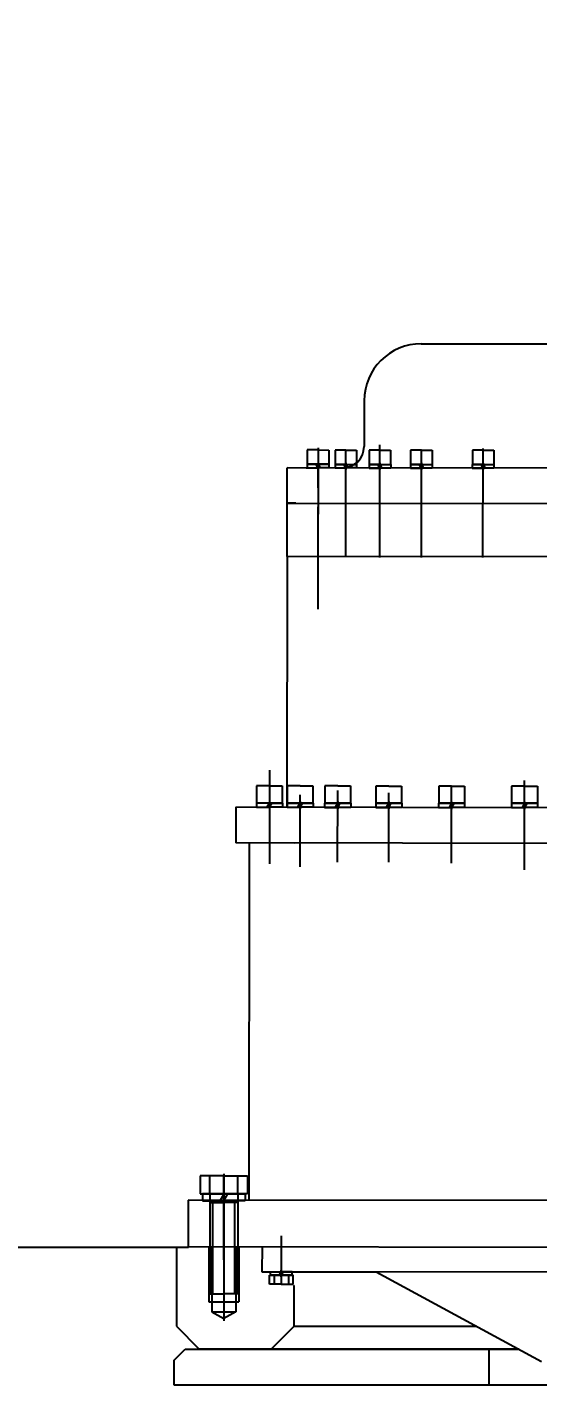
# Model space of a CAD drawing. Header units: millimetres. Extents: x 0 to 21000, y -315 to 14850.
# Drawn here: x 4672 to 5387, y 6046 to 7947 of the extents above; entities that cross this region are included whole.
import ezdxf

# ---------------------------------------------------------------- set-up
doc = ezdxf.new("R2010")
doc.units = ezdxf.units.MM
doc.header["$LTSCALE"] = 500
doc.linetypes.add('F', pattern=[0.75, 0.5, -0.25])
doc.linetypes.add('G', pattern=[2, 1.25, -0.25, 0.25, -0.25])
for name, color, linetype in [('01', 7, 'Continuous'), ('02', 1, 'Continuous'), ('04', 2, 'F'), ('05', 142, 'G'), ('08', 1, 'Continuous')]:
    doc.layers.add(name, color=color, linetype=linetype)
doc.styles.get("Standard").update_dxf_attribs({"font": 'isocp', "width": 0.707, "bigfont": 'intecad.shx'})
doc.dimstyles.new('INTE', dxfattribs={"dimscale": 50, "dimtxt": 3.5, "dimasz": 3, "dimexe": 3, "dimexo": 0, "dimgap": 1, "dimtad": 1, "dimdec": 0, "dimdsep": 46, "dimtxsty": 'Standard', "dimcen": 0, "dimclrd": 1, "dimclre": 1, "dimclrt": 3, "dimaunit": 1, "dimadec": 0, "dimazin": 0, "dimtfac": 1, "dimtmove": 0, "dimatfit": 0, "dimfxl": 1, "dimarcsym": 0})

# ---------------------------------------------------------------- blocks, each defined once
blk = doc.blocks.new('*U19')
at = {"layer": '01'}
for p, q in [((-25, 0), (-25, 33.2)), ((-25, 33.2), (0, 33.2)), ((0, 19.5), (-25, 19.5)), ((0, 33.2), (0, 0)), ((0, 19.5), (140, 19.5)), ((12, 19.5), (12, 0)), ((140, 19.5), (140, 0)), ((-25, 0), (-25, -33.2)), ((0, -33.2), (0, 0)), ((12, -19.5), (12, 0)), ((140, -19.5), (140, 0)), ((0, -19.5), (-25, -19.5)), ((-25, -33.2), (0, -33.2)), ((0, -19.5), (140, -19.5))]:
    blk.add_line(p, q, dxfattribs=at)
at = {"layer": '02'}
for p, q in [((140, 15.6), (12, 15.6)), ((140, -15.6), (12, -15.6))]:
    blk.add_line(p, q, dxfattribs=at)
at = {"layer": '05'}
blk.add_line((-28.1, 0), (143.5, 0), dxfattribs=at)
blk = doc.blocks.new('*U20')
at = {"layer": '01'}
for p, q in [((-29.7, 10), (-29.7, 0)), ((0, 10), (-29.7, 10)), ((-29.7, 0), (0, 0)), ((0, 0), (-5.8, 10)), ((0, 10), (5.8, 0)), ((0, 10), (29.7, 10)), ((29.7, 0), (0, 0)), ((29.7, 10), (29.7, 0))]:
    blk.add_line(p, q, dxfattribs=at)
at = {"layer": '05'}
blk.add_line((0, 12.1), (0, -2.1), dxfattribs=at)
blk = doc.blocks.new('*U49')
at = {"layer": '01'}
for p, q in [((-15.1, 5), (-15.1, 0)), ((0, 5), (-15.1, 5)), ((-15.1, 0), (0, 0)), ((0, 0), (-2.9, 5)), ((0, 5), (2.9, 0)), ((0, 5), (15.1, 5)), ((15.1, 0), (0, 0)), ((15.1, 5), (15.1, 0))]:
    blk.add_line(p, q, dxfattribs=at)
at = {"layer": '05'}
blk.add_line((0, 7.1), (0, -2.1), dxfattribs=at)
blk = doc.blocks.new('*U51')
at = {"layer": '01'}
for p, q in [((-18.3, 6), (-18.3, 0)), ((0, 6), (-18.3, 6)), ((-18.3, 0), (0, 0)), ((0, 0), (-3.5, 6)), ((0, 6), (3.5, 0)), ((0, 6), (18.3, 6)), ((18.3, 0), (0, 0)), ((18.3, 6), (18.3, 0))]:
    blk.add_line(p, q, dxfattribs=at)
at = {"layer": '05'}
blk.add_line((0, 8.1), (0, -2.1), dxfattribs=at)
blk = doc.blocks.new('*U50')
at = {"layer": '01'}
for p, q in [((-15.1, 5), (-15.1, 0)), ((0, 5), (-15.1, 5)), ((-15.1, 0), (0, 0)), ((0, 0), (-2.9, 5)), ((0, 5), (2.9, 0)), ((0, 5), (15.1, 5)), ((15.1, 0), (0, 0)), ((15.1, 5), (15.1, 0))]:
    blk.add_line(p, q, dxfattribs=at)
at = {"layer": '05'}
blk.add_line((0, 7.1), (0, -2.1), dxfattribs=at)
blk = doc.blocks.new('*D79')
at = {"layer": '08', "color": 1, "lineweight": -2}
for p, q in [((4880.6, 11497), (3848.3, 11497)), ((3998.3, 11347), (3998.3, 6388.8)), ((4880.6, 6238.8), (3848.3, 6238.8))]:
    blk.add_line(p, q, dxfattribs=at)
at = {"layer": '08', "color": 1}
for points in [[(3973.3, 11347), (4023.3, 11347), (3998.3, 11497)], [(3973.3, 6388.8), (4023.3, 6388.8), (3998.3, 6238.8)]]:
    blk.add_solid(points, dxfattribs=at)
at = {"layer": 'Defpoints', "color": 0}
for p in [(4880.6, 11497), (3998.3, 6238.8), (4880.6, 6238.8)]:
    blk.add_point(p, dxfattribs=at)
at = {"layer": '08', "color": 3, "insert": (3860.8, 8867.9), "char_height": 175, "attachment_point": 5, "rotation": 90}
blk.add_mtext('5258', dxfattribs=at)

msp = doc.modelspace()

# ---------------------------------------------------------------- linework, layer by layer
for p, q in [((4880.6, 6238.8), (4880.6, 6128.4)), ((4880.6, 6128.4), (4912.6, 6096.4)), ((4877.1, 6080.4), (4893.1, 6096.4)), ((4877.1, 6080.4), (4877.1, 6046.4)), ((4893.1, 6096.4), (5360, 6096.4)), ((5360, 6096.4), (4912.6, 6096.4)), ((4877.1, 6046.4), (5725.1, 6046.4))]:
    msp.add_line(p, q)
at = {"layer": '01'}
for p, q in [((5223.3, 7503.5), (6486.8, 7501.8)), ((5143.6, 7423.6), (5143.5, 7359.6)), ((5064, 7354.8), (5064, 7334.8)), ((5079, 7354.8), (5064, 7354.8)), ((5079, 7354.8), (5094, 7354.7)), ((5094, 7354.7), (5094, 7334.7)), ((5103, 7354.6), (5102.9, 7334.6)), ((5103, 7354.6), (5102.9, 7334.6)), ((5118, 7354.6), (5103, 7354.6)), ((5118, 7354.6), (5103, 7354.6)), ((5118, 7354.6), (5133, 7354.6)), ((5118, 7354.6), (5133, 7354.6)), ((5133, 7354.6), (5132.9, 7334.6)), ((5133, 7354.6), (5132.9, 7334.6)), ((5150.6, 7354.6), (5150.6, 7334.6)), ((5165.6, 7354.5), (5150.6, 7354.6)), ((5165.6, 7354.5), (5150.6, 7354.6)), ((5150.6, 7354.6), (5150.6, 7334.6)), ((5165.6, 7354.5), (5180.6, 7354.5)), ((5165.6, 7354.5), (5180.6, 7354.5)), ((5180.6, 7354.5), (5180.6, 7334.5)), ((5180.6, 7354.5), (5180.6, 7334.5)), ((5223.7, 7354.5), (5208.7, 7354.5)), ((5208.7, 7354.5), (5208.7, 7334.5)), ((5223.7, 7354.5), (5238.7, 7354.4)), ((5238.7, 7354.4), (5238.7, 7334.4)), ((5295.1, 7354.4), (5295.1, 7334.4)), ((5310.1, 7354.4), (5295.1, 7354.4)), ((5310.1, 7354.4), (5325.1, 7354.3)), ((5325.1, 7354.3), (5325.1, 7334.3)), ((5064, 7334.8), (5079, 7334.8)), ((5094, 7334.7), (5079, 7334.8)), ((5102.9, 7334.6), (5117.9, 7334.6)), ((5102.9, 7334.6), (5117.9, 7334.6)), ((5150.6, 7334.6), (5165.6, 7334.5)), ((5150.6, 7334.6), (5165.6, 7334.5)), ((6416, 7327.9), (5036, 7329.7)), ((5062.2, 7329.8), (5079, 7329.8)), ((5095.7, 7329.7), (5079, 7329.8)), ((6512.5, 7327.8), (5102.5, 7329.6)), ((5208.7, 7334.5), (5223.7, 7334.5)), ((5295.1, 7334.4), (5310.1, 7334.4)), ((5048, 7280.2), (5035.9, 7280.2)), ((5035.9, 7280.2), (5725.9, 7279.3)), ((5042.7, 7280.2), (5725.9, 7279.3)), ((4993, 6884.8), (4993, 6860.8)), ((5011, 6884.7), (4993, 6884.8)), ((5011, 6884.7), (5029, 6884.7)), ((5029, 6884.7), (5029, 6860.7)), ((5035.9, 6884.7), (5035.9, 6860.7)), ((5053.9, 6884.7), (5035.9, 6884.7)), ((5053.9, 6884.7), (5071.9, 6884.7)), ((5071.9, 6884.7), (5071.9, 6860.7)), ((5088.6, 6884.6), (5088.5, 6860.6)), ((5106.6, 6884.6), (5088.6, 6884.6)), ((5106.6, 6884.6), (5124.6, 6884.6)), ((5124.6, 6884.6), (5124.5, 6860.6)), ((5178, 6884.5), (5160, 6884.5)), ((5160, 6884.5), (5160, 6860.5)), ((5178, 6884.5), (5196, 6884.5)), ((5196, 6884.5), (5196, 6860.5)), ((5248.1, 6884.4), (5248, 6860.4)), ((5266.1, 6884.4), (5248.1, 6884.4)), ((5266.1, 6884.4), (5284.1, 6884.4)), ((5284.1, 6884.4), (5284, 6860.4)), ((5350.1, 6884.3), (5350.1, 6860.3)), ((5368.1, 6884.3), (5350.1, 6884.3)), ((5368.1, 6884.3), (5386.1, 6884.3)), ((5386.1, 6884.3), (5386.1, 6860.3)), ((4993, 6860.8), (5011, 6860.7)), ((4999, 6860.8), (5011, 6860.7)), ((5029, 6860.7), (5011, 6860.7)), ((5023, 6860.7), (5011, 6860.7)), ((5035.9, 6860.7), (5053.9, 6860.7)), ((5041.9, 6860.7), (5053.9, 6860.7)), ((5065.9, 6860.7), (5053.9, 6860.7)), ((5071.9, 6860.7), (5053.9, 6860.7)), ((5088.5, 6860.6), (5106.5, 6860.6)), ((5094.5, 6860.6), (5106.5, 6860.6)), ((5124.5, 6860.6), (5106.5, 6860.6)), ((5118.5, 6860.6), (5106.5, 6860.6)), ((5160, 6860.5), (5178, 6860.5)), ((5166, 6860.5), (5178, 6860.5)), ((5196, 6860.5), (5178, 6860.5)), ((5190, 6860.5), (5178, 6860.5)), ((5248, 6860.4), (5266, 6860.4)), ((5254, 6860.4), (5266, 6860.4)), ((5284, 6860.4), (5266, 6860.4)), ((5278, 6860.4), (5266, 6860.4)), ((5350.1, 6860.3), (5368.1, 6860.3)), ((5356.1, 6860.3), (5368.1, 6860.3)), ((5386.1, 6860.3), (5368.1, 6860.3)), ((5380.1, 6860.3), (5368.1, 6860.3)), ((4897.6, 6238.8), (4880.6, 6238.8)), ((5000.6, 6239.8), (5000.5, 6204.8)), ((5000.6, 6239.8), (5000.5, 6204.8)), ((5724.5, 6203.8), (5000.5, 6204.8)), ((5000.5, 6204.8), (5160.5, 6204.5)), ((5011, 6199.7), (5027.5, 6199.7)), ((5011, 6187.2), (5011, 6199.7)), ((5017.5, 6199.7), (5017.5, 6187.2)), ((5044, 6199.7), (5027.5, 6199.7)), ((5037.5, 6199.7), (5037.5, 6187.2)), ((5044, 6187.2), (5044, 6199.7)), ((5160.5, 6204.5), (5391.8, 6079.2)), ((5027.5, 6187.2), (5011, 6187.2)), ((5027.5, 6187.2), (5044, 6187.2)), ((5044.9, 6185.3), (5045.6, 6185.3))]:
    msp.add_line(p, q, dxfattribs=at)
at = {"layer": '01', "color": 7, "linetype": 'Continuous'}
for p, q in [((5035.8, 7205.7), (5036, 7329.7)), ((5035.8, 7205.7), (5036, 7329.7)), ((5035.8, 7205.7), (5035.3, 6854.7)), ((5035.8, 7204.7), (5035.3, 6854.7)), ((5035.8, 7204.7), (5035.3, 6854.7)), ((5725.8, 7204.8), (5035.8, 7205.7)), ((5725.8, 7204.8), (5035.8, 7205.7)), ((4964, 6854.8), (4963.9, 6804.8)), ((4964, 6854.8), (4963.9, 6804.8)), ((5725.3, 6853.8), (4964, 6854.8)), ((5725.3, 6803.8), (4963.9, 6804.8)), ((5045.9, 6804.7), (4965.3, 6804.8)), ((4982.8, 6804.8), (4982.1, 6304.8)), ((4982.8, 6804.8), (4982.1, 6304.8)), ((4982.8, 6804.8), (4982.1, 6304.8)), ((5724.6, 6303.8), (4897.1, 6304.9)), ((4897.1, 6304.9), (4897.1, 6239.9)), ((4897.1, 6239.9), (5724.6, 6238.8)), ((4926.1, 6238.8), (4926.1, 6162.8)), ((4930.3, 6238.8), (4930.3, 6148.8)), ((4963.9, 6238.8), (4963.9, 6148.8)), ((4968.1, 6238.8), (4968.1, 6162.8)), ((5045.6, 6128.4), (5045.6, 6185.3)), ((4926.1, 6162.8), (4968.1, 6162.8)), ((4930.3, 6148.8), (4947.1, 6139.1)), ((4930.3, 6148.8), (4963.9, 6148.8)), ((4963.9, 6148.8), (4947.1, 6139.1)), ((5045.6, 6128.4), (5013.6, 6096.4)), ((5045.6, 6128.4), (5300.7, 6128.4)), ((5318.6, 6046.4), (5318.6, 6096.4))]:
    msp.add_line(p, q, dxfattribs=at)
at = {"layer": '01'}
for centre, radius, start, end in [((5223.6, 7423.5), 80, 89.9257, 179.9257), ((5113.5, 7359.6), 30, 269.9257, 359.9257)]:
    msp.add_arc(centre, radius, start, end, dxfattribs=at)
at = {"layer": '05', "color": 4, "linetype": 'G'}
for p, q in [((5079, 7353.6), (5078.8, 7177.6)), ((5117.8, 7204.6), (5118, 7355.6)), ((5117.8, 7204.6), (5118, 7355.6)), ((5165.4, 7204.5), (5165.6, 7362.1)), ((5165.4, 7204.5), (5165.6, 7362.1)), ((5223.9, 7204.5), (5223.7, 7353.9)), ((5309.9, 7204.4), (5310.1, 7357)), ((5079, 7324.6), (5078.8, 7204.7)), ((5078.8, 7237.7), (5078.7, 7131.9)), ((5011, 6906.8), (5010.9, 6775.7)), ((5011, 6899.4), (5010.9, 6780.4)), ((5265.9, 6776.6), (5266.1, 6884.3)), ((5368, 6767.2), (5368.1, 6892.2)), ((5011, 6863.2), (5010.9, 6793.7)), ((5011, 6863.2), (5010.9, 6793.7)), ((5053.8, 6771.3), (5053.9, 6872.2)), ((5106.4, 6777.9), (5106.6, 6878.1)), ((5177.9, 6777.8), (5178, 6874.8)), ((4946.8, 6337.7), (4946.6, 6221.4)), ((5027.6, 6254.8), (5027.5, 6187.4))]:
    msp.add_line(p, q, dxfattribs=at)
at = {"layer": '05'}
for p, q in [((5079, 7357.8), (5078.9, 7301.7)), ((5079, 7350.2), (5078.8, 7201.1)), ((4947.1, 6241.8), (4947.1, 6136.1))]:
    msp.add_line(p, q, dxfattribs=at)

# ---------------------------------------------------------------- block references
at = {"layer": '01', "rotation": 359.9257021154095}
for p in [(5079, 7329.8), (5117.9, 7329.6), (5117.9, 7329.6), (5165.6, 7329.5), (5165.6, 7329.5), (5223.7, 7329.5), (5310.1, 7329.4)]:
    msp.add_blockref('*U49', p, dxfattribs=at)
at = {"layer": '01', "xscale": -1, "rotation": 90}
msp.add_blockref('*U19', (4947.1, 6313.8), dxfattribs=at)
at = {"layer": '01', "xscale": -1}
msp.add_blockref('*U20', (4947.1, 6303.8), dxfattribs=at)
at = {"layer": '04', "xscale": -1}
for name, p, rotation in [('*U51', (5011, 6854.7), 359.9257021154095), ('*U51', (5053.9, 6854.7), 359.9257021154095), ('*U51', (5106.5, 6854.6), 359.9257021154095), ('*U51', (5178, 6854.5), 359.9257021154095), ('*U51', (5266, 6854.4), 359.9257021154095), ('*U51', (5368.1, 6854.3), 359.9257021154095), ('*U50', (5027.5, 6204.7), 179.9257021154355)]:
    msp.add_blockref(name, p, dxfattribs=dict(at, rotation=rotation))

# ---------------------------------------------------------------- dimensions: what is measured, and where the dimension line sits
at = {"layer": '08'}
dim = msp.add_linear_dim(base=(3998.3, 6238.8), p1=(4880.6, 11497), p2=(4880.6, 6238.8), angle=90, dimstyle='INTE', dxfattribs=at)
dim.commit()
dim.dimension.update_dxf_attribs({"geometry": '*D79', "text_midpoint": (3860.8, 8867.9)})

doc.saveas('drawing.dxf')
